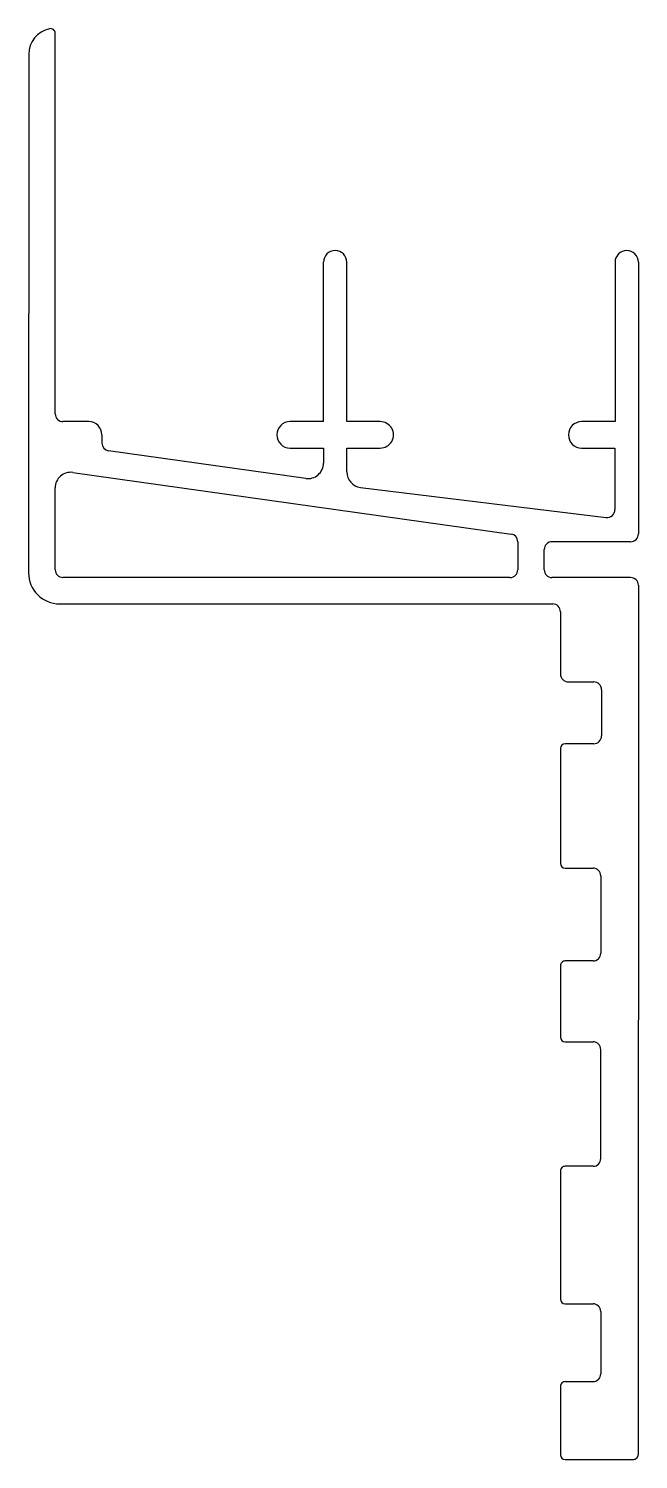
# Model space of a CAD drawing. Extents: x 481.5 to 520.7, y 730.7 to 822.7.
import ezdxf

# ---------------------------------------------------------------- set-up
doc = ezdxf.new("R2010")
doc.units = 0
doc.layers.get('0').update_dxf_attribs({"linetype": 'CONTINUOUS'})

msp = doc.modelspace()

# ---------------------------------------------------------------- linework, layer by layer
for p, q in [((483.179, 797.915), (483.18, 822.383)), ((481.48, 821.015), (481.469, 787.694)), ((500.429, 797.414), (500.429, 807.664)), ((501.929, 797.414), (501.929, 807.664)), ((519.179, 807.663), (519.179, 797.413)), ((520.679, 807.663), (520.678, 790.192)), ((485.332, 797.415), (483.679, 797.415)), ((500.429, 797.414), (498.279, 797.415)), ((504.079, 797.414), (501.929, 797.414)), ((519.179, 797.413), (517.029, 797.414)), ((486.182, 796.565), (486.182, 796.037)), ((498.279, 795.715), (500.429, 795.714)), ((499.289, 793.759), (486.613, 795.542)), ((500.429, 795.714), (500.429, 794.75)), ((501.929, 795.714), (504.079, 795.714)), ((501.929, 794.178), (501.929, 795.714)), ((517.029, 795.714), (519.173, 795.713)), ((519.173, 795.713), (519.173, 791.756)), ((484.318, 794.148), (512.493, 790.186)), ((483.178, 787.894), (483.179, 793.157)), ((502.808, 793.186), (518.612, 791.26)), ((512.923, 789.691), (512.923, 787.892)), ((520.178, 789.692), (515.123, 789.692)), ((514.623, 787.891), (514.623, 789.192)), ((512.423, 787.392), (483.678, 787.394)), ((520.178, 787.392), (515.123, 787.392)), ((520.678, 786.892), (520.675, 730.993)), ((483.469, 785.693), (515.169, 785.693)), ((515.669, 785.193), (515.669, 781.181)), ((516.169, 780.681), (517.809, 780.681)), ((518.309, 780.181), (518.308, 777.208)), ((515.669, 776.408), (515.668, 769.01)), ((517.808, 776.708), (515.969, 776.708)), ((515.968, 768.71), (517.762, 768.71)), ((518.262, 768.21), (518.262, 763.237)), ((517.762, 762.738), (515.968, 762.738)), ((515.668, 762.438), (515.668, 757.839)), ((515.968, 757.539), (517.762, 757.539)), ((518.261, 750.037), (518.262, 757.039)), ((515.667, 749.237), (515.667, 740.993)), ((517.761, 749.537), (515.967, 749.537)), ((515.967, 740.693), (517.761, 740.693)), ((518.261, 740.193), (518.261, 736.193)), ((515.667, 735.393), (515.666, 730.993)), ((515.967, 735.693), (517.761, 735.693)), ((515.966, 730.693), (520.375, 730.693))]:
    msp.add_line(p, q)
for centre, radius, start, end in [((483.18, 821.015), 1.7, 102.37012, 179.99682), ((482.88, 822.383), 0.3, 359.9969, 102.37054), ((501.179, 807.664), 0.75, 359.99693, 179.99693), ((519.929, 807.663), 0.75, 359.99696, 179.99696), ((483.679, 797.915), 0.5, 179.99693, 269.99825), ((485.332, 796.565), 0.85, 359.99693, 89.99693), ((498.279, 796.565), 0.85, 89.99693, 269.99692), ((504.079, 796.564), 0.85, 269.99692, 89.99692), ((517.029, 796.564), 0.85, 89.99693, 269.99692), ((486.682, 796.037), 0.5, 179.99637, 261.99686), ((484.179, 793.157), 1, 81.99691, 179.99693), ((499.429, 794.75), 1, 261.99633, 359.99565), ((502.929, 794.178), 1, 179.9964, 263.05377), ((518.673, 791.756), 0.5, 263.05377, 359.99687), ((512.423, 789.691), 0.5, 359.99693, 81.99689), ((515.123, 789.192), 0.5, 89.99689, 179.99692), ((520.178, 790.192), 0.5, 269.99689, 359.99693), ((483.469, 787.693), 2, 179.98124, 270), ((483.678, 787.894), 0.5, 179.99693, 269.99692), ((512.423, 787.892), 0.5, 270, 359.99693), ((515.123, 787.892), 0.5, 180.16573, 269.99692), ((520.178, 786.892), 0.5, 360, 89.99692), ((515.169, 785.193), 0.5, 359.99693, 90.01362), ((516.169, 781.181), 0.5, 179.99693, 269.99825), ((517.809, 780.181), 0.5, 359.99825, 89.99692), ((515.969, 776.408), 0.3, 89.99926, 179.99709), ((517.808, 777.208), 0.5, 269.99825, 359.99693), ((515.968, 769.01), 0.3, 179.99709, 269.99459), ((517.762, 768.21), 0.5, 359.99693, 89.99692), ((515.968, 762.438), 0.3, 89.99692, 179.99693), ((517.762, 763.238), 0.5, 269.99692, 359.99825), ((515.968, 757.839), 0.3, 179.99693, 269.99692), ((517.762, 757.039), 0.5, 359.99825, 89.99692), ((517.761, 750.037), 0.5, 269.99825, 359.99693), ((515.967, 749.237), 0.3, 89.99692, 179.99693), ((515.967, 740.993), 0.3, 179.99693, 269.99692), ((517.761, 740.193), 0.5, 359.99693, 89.99825), ((517.761, 736.193), 0.5, 269.99692, 359.99693), ((515.967, 735.393), 0.3, 89.99692, 179.99693), ((515.966, 730.993), 0.3, 179.99693, 269.99692), ((520.375, 730.993), 0.3, 269.9965, 359.99767)]:
    msp.add_arc(centre, radius, start, end)

doc.saveas('drawing.dxf')
